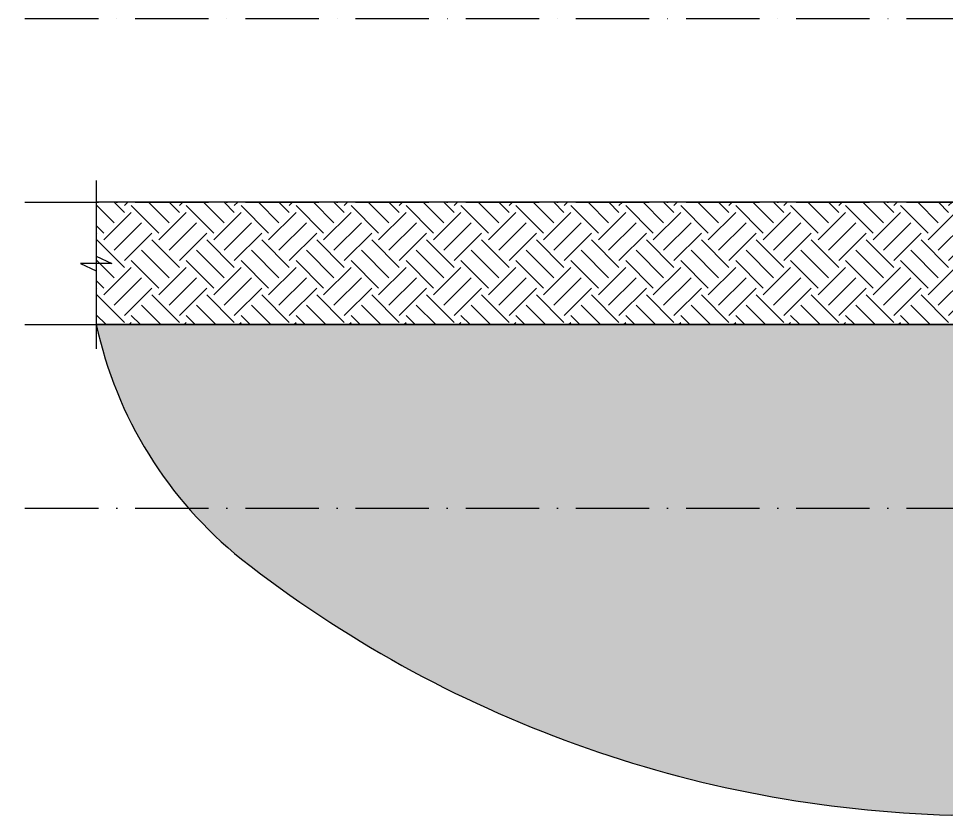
# Model space of a CAD drawing. Header units: millimetres. Extents: x -4760 to 87103, y -23275 to 20441.
# Drawn here: x 62644 to 64919, y -20699 to -18746 of the extents above; entities that cross this region are included whole.
import ezdxf
from ezdxf.xclip import XClip

# ---------------------------------------------------------------- set-up
doc = ezdxf.new("R2010")
doc.units = ezdxf.units.MM
doc.header["$LTSCALE"] = 150
doc.header["$XCLIPFRAME"] = 0
doc.linetypes.add('ACAD_ISO10W100', pattern=[18, 12, -3, 0, -3])
for name, color, linetype in [('ad-Elevation 10', 8, 'Continuous'), ('ad-Grid', 8, 'ACAD_ISO10W100'), ('ad-Lawn', 65, 'Continuous')]:
    doc.layers.add(name, color=color, linetype=linetype)

# ---------------------------------------------------------------- blocks, each defined once
blk = doc.blocks.new('zw$38DE')
at = {"layer": 'ad-Grid', "ltscale": 0.1}
for points in [[(-27431.1, 0), (0, 0)], [(-27431.1, -450), (0, -450)], [(-27431.1, -750), (-2459.8, -750), (-2319.6, -1093), (0, -1093)], [(-27431.1, -1200), (-2459.8, -1200), (-2319.6, -1543), (0, -1543)]]:
    blk.add_lwpolyline(points, dxfattribs=at)
blk = doc.blocks.new('A$C1b29261c')
at = {"layer": 'ad-Elevation 10', "transparency": 33554559}
h = blk.add_hatch(dxfattribs=at)
h.set_pattern_fill('EARTH', color=256, scale=25, angle=45)
h.set_pattern_definition([(45, (-65486.03, 18746.05), (9e-14, 224.5064), [158.75, -158.75]), (45, (-65528.12, 18788.14), (9e-14, 224.5064), [158.75, -158.75]), (45, (-65570.22, 18830.24), (9e-14, 224.5064), [158.75, -158.75]), (135, (-65570.22, 18858.3), (-224.5064, 9e-14), [158.75, -158.75]), (135, (-65528.12, 18900.4), (-224.5064, 9e-14), [158.75, -158.75]), (135, (-65486.03, 18942.49), (-224.5064, 9e-14), [158.75, -158.75])])
edge = h.paths.add_edge_path()
edge.add_ellipse((11324.6, -561.8), major_axis=(944.9, 0), ratio=1, start_angle=304.8708, end_angle=348.5118)
edge.add_line((12250.5, -750), (9060, -750))
edge.add_line((9060, -750), (9060, -950))
edge.add_line((9060, -950), (9135, -950))
edge.add_line((9135, -950), (9135, -1100))
edge.add_line((9135, -1100), (8605, -1100))
edge.add_line((8605, -1100), (8605, -950))
edge.add_line((8605, -950), (8680, -950))
edge.add_line((8680, -950), (8830, -350))
edge.add_line((8830, -350), (8830, -125))
edge.add_line((8830, -125), (3590, -125))
edge.add_line((3590, -125), (3590, -425))
edge.add_line((3590, -425), (875, -425))
edge.add_line((875, -425), (875, -125))
edge.add_line((875, -125), (0, -125))
edge.add_line((0, -125), (0, -350))
edge.add_line((0, -350), (150, -950))
edge.add_line((150, -950), (225, -950))
edge.add_line((225, -950), (225, -1100))
edge.add_line((225, -1100), (-305, -1100))
edge.add_line((-305, -1100), (-305, -950))
edge.add_line((-305, -950), (-230, -950))
edge.add_line((-230, -950), (-230, -750))
edge.add_line((-230, -750), (-3101.2, -750))
edge.add_ellipse((-2113, -535.3), major_axis=(1011.2, 0), ratio=1, start_angle=192.255, end_angle=231.2993)
edge.add_ellipse((-926.7, 992.3), major_axis=(2945.3, 0), ratio=1, start_angle=231.8706, end_angle=268.4962)
edge.add_line((-1004, -1952), (10681.7, -1817.3))
edge.add_ellipse((10518.1, 282.8), major_axis=(2106.5, 0), ratio=1, start_angle=274.4533, end_angle=309.7376)
at = {"layer": 'ad-Lawn', "transparency": 33554559}
h = blk.add_hatch(dxfattribs=at)
h.set_pattern_fill('EARTH', color=256, scale=15, angle=45)
h.set_pattern_definition([(45, (-3101.15, -750), (7e-14, 134.7038), [95.25, -95.25]), (45, (-3126.41, -724.74), (7e-14, 134.7038), [95.25, -95.25]), (45, (-3151.67, -699.49), (7e-14, 134.7038), [95.25, -95.25]), (135, (-3151.67, -682.65), (-134.7038, 1e-13), [95.25, -95.25]), (135, (-3126.41, -657.39), (-134.7038, 1e-13), [95.25, -95.25]), (135, (-3101.15, -632.13), (-134.7038, 1e-13), [95.25, -95.25])])
h.paths.add_polyline_path([(-230, -450), (-3101.2, -450), (-3101.2, -750), (-230, -750)])
at = {"layer": 'ad-Elevation 10'}
blk.add_lwpolyline([(3590, -425), (875, -425), (875, -125), (0, -125), (0, -350), (150, -950), (225, -950), (225, -1100), (-305, -1100), (-305, -950), (-230, -950), (-230, -750), (-3101.2, -750, 0.17203), (-2745.2, -1324.5, 0.161184), (-1004, -1952), (10681.7, -1817.3, 0.155185)], format="xyb", dxfattribs=at)
blk.add_lwpolyline([(-3101.2, -396.6), (-3101.2, -582.4), (-3062.8, -600), (-3139.5, -600), (-3101.2, -618.6), (-3101.2, -809.4)], dxfattribs=at)
at = {"layer": 'ad-Lawn'}
blk.add_lwpolyline([(-230, -450), (-3101.2, -450), (-3101.2, -750), (-230, -750)], close=True, dxfattribs=at)

msp = doc.modelspace()

# ---------------------------------------------------------------- block references
ref = msp.add_blockref('zw$38DE', (84123.2, -18746))
XClip(ref).set_block_clipping_path([(-26054.8649796729, -2140.6281090206), (349.01197073, 5188.3683916222)])
msp.add_blockref('A$C1b29261c', (65935.9, -18746))

doc.saveas('drawing.dxf')
